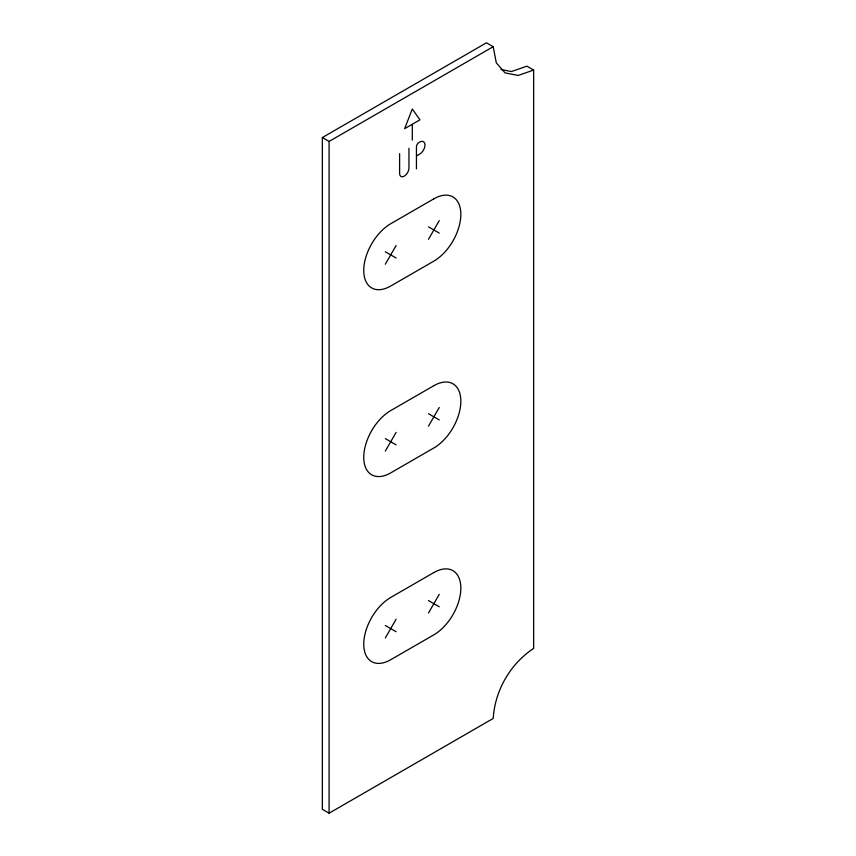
<?xml version="1.0" encoding="UTF-8"?>
<svg xmlns="http://www.w3.org/2000/svg" width="856" height="856" viewBox="0 0 856 856"><rect width="100%" height="100%" fill="white"/><g stroke="black" fill="none" stroke-linecap="round" stroke-linejoin="round"><path stroke-width="1.28" d="M385.318 264.226L396.103 245.544M428.471 239.316L439.256 220.623M385.318 451.08L396.103 432.398M428.471 426.17L439.256 407.488M385.318 637.945L396.103 619.263M428.471 613.024L439.256 594.342M322.348 137.549L486.454 42.8L493.206 46.695L496.277 62.788L505.051 72.888L518.18 75.435L533.652 70.053L533.652 648.377C510.262 663.914 494.95 690.428 493.206 718.452L329.089 813.2L322.348 809.305L322.348 137.549L329.089 141.443L493.206 46.695M411.747 124.569L404.653 128.668L412.292 108.98L419.932 119.851L412.292 124.259L412.292 140.117M416.979 155.653L419.761 154.048A7.351 4.248 -60 0 0 424.961 145.039A7.351 4.248 -60 0 0 419.761 142.032L418.969 142.492A3.574 2.065 -60 0 0 416.444 146.868L416.444 168.867M500.931 69.497L511.428 71.54L526.911 66.158L533.652 70.053M428.471 226.851L439.256 233.089M385.318 251.771L396.103 257.998M428.471 413.716L439.256 419.943M385.318 438.625L396.103 444.853M428.471 600.57L439.256 606.797M385.318 625.49L396.103 631.717M408.943 148.281L408.943 168.076A6.602 3.809 -60 0 1 404.278 176.154A6.602 3.809 -60 0 1 399.613 173.468L399.613 153.663M329.089 141.443L329.089 813.2M433.864 198.827L390.711 223.737A38.145 22.021 -60 0 0 363.747 270.453A38.145 22.021 -60 0 0 390.711 286.022L433.864 261.112A38.145 22.021 -60 0 0 460.838 214.396A38.145 22.021 -60 0 0 433.864 198.827M433.864 385.682L390.711 410.602A38.145 22.021 -60 0 0 363.747 457.318A38.145 22.021 -60 0 0 390.711 472.887L433.864 447.966A38.145 22.021 -60 0 0 460.838 401.261A38.145 22.021 -60 0 0 433.864 385.682M433.864 572.546L390.711 597.456A38.145 22.021 -60 0 0 363.747 644.172A38.145 22.021 -60 0 0 390.711 659.741L433.864 634.831A38.145 22.021 -60 0 0 460.838 588.115A38.145 22.021 -60 0 0 433.864 572.546"/></g></svg>
